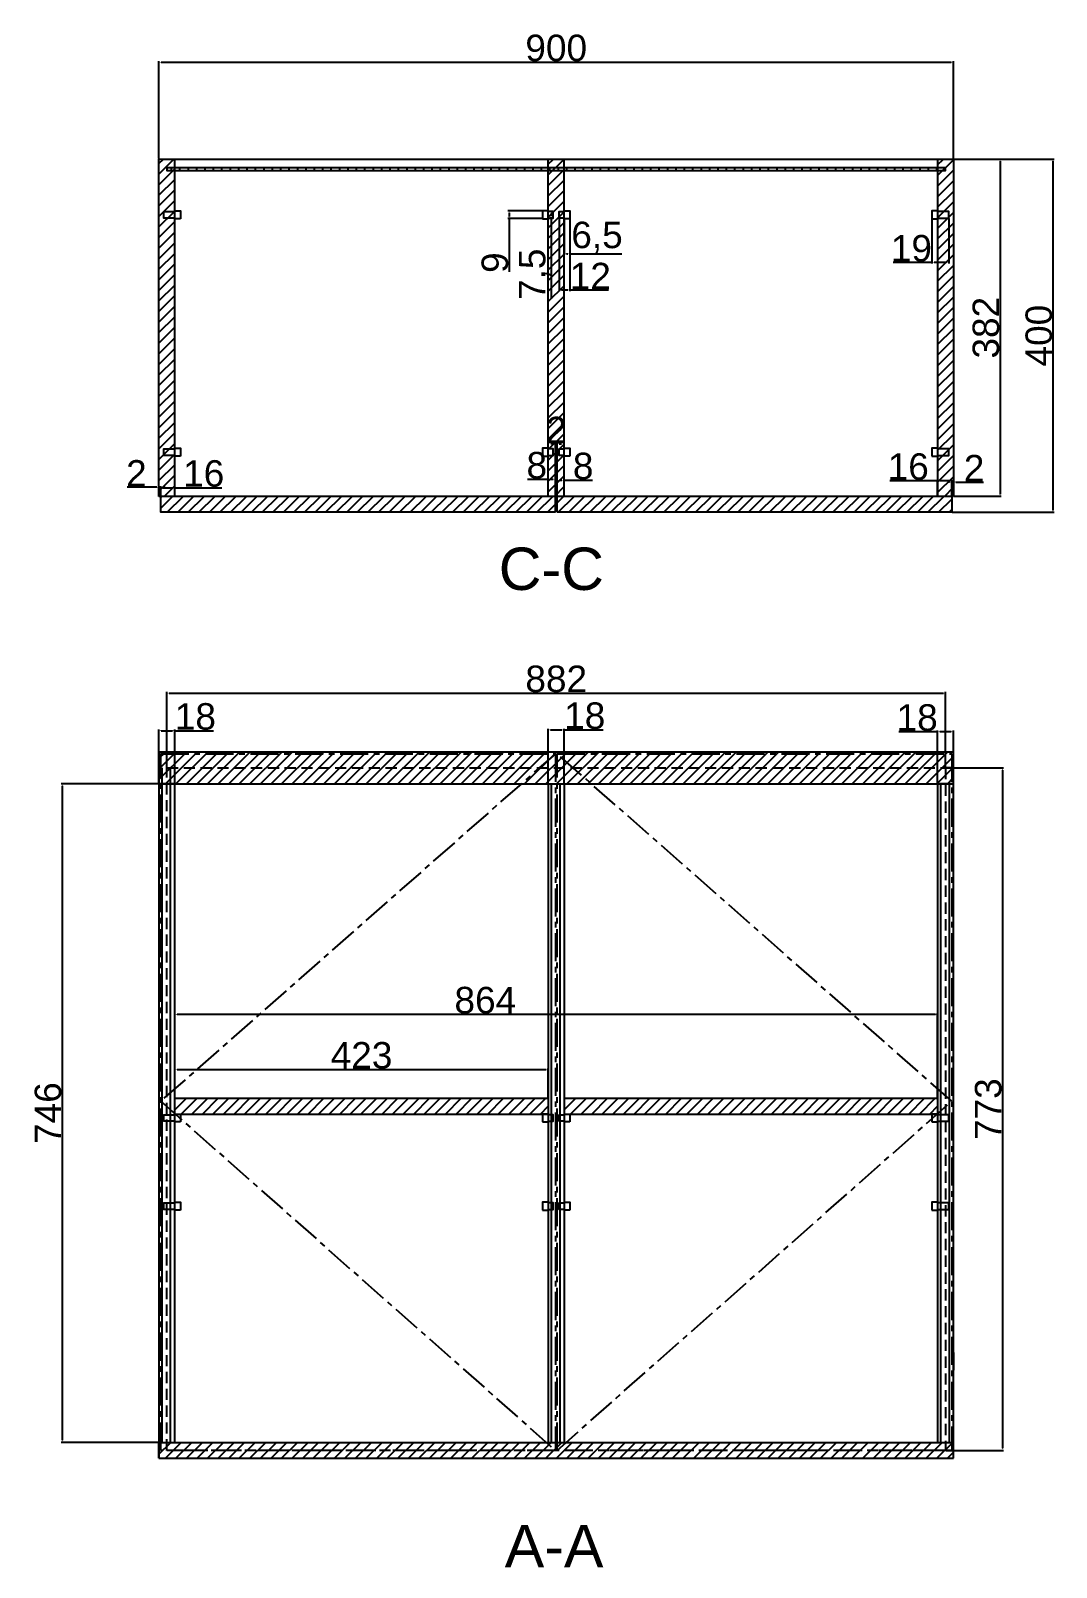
# Model space of a CAD drawing. Header units: millimetres. Extents: x -8279 to 76201, y -81 to 21625.
# Drawn here: x 6174 to 7335, y 19884 to 21625 of the extents above; entities that cross this region are included whole.
import ezdxf

# ---------------------------------------------------------------- set-up
doc = ezdxf.new("R2010")
doc.units = ezdxf.units.MM
doc.linetypes.add('CENTER', pattern=[50.8, 31.75, -6.35, 6.35, -6.35])
doc.linetypes.add('DASHED', pattern=[19.05, 12.7, -6.35])
doc.layers.add('剖面線', color=4, linetype='Continuous')
doc.layers.add('尺寸線', color=3, linetype='Continuous', lineweight=25)
doc.styles.get("Standard").update_dxf_attribs({"font": 'Arial.ttf'})
doc.dimstyles.new('ISO-25', dxfattribs={"dimtxt": 30, "dimasz": 2.5, "dimexe": 1.25, "dimexo": 0.625, "dimtad": 1, "dimtxsty": 'Standard', "dimcen": 2.5, "dimadec": 0, "dimazin": 0, "dimtfac": 1, "dimtmove": 0, "dimatfit": 3, "dimfxl": 1, "dimarcsym": 0})

# ---------------------------------------------------------------- blocks, each defined once
blk = doc.blocks.new('*D260')
at = {"color": 0, "lineweight": -2, "transparency": 16777216}
for p, q in [((6336.7, 20416.3), (6336.7, 20449.3)), ((6339.2, 20448.1), (6757.2, 20448.1)), ((6759.7, 20416.3), (6759.7, 20449.3))]:
    blk.add_line(p, q, dxfattribs=at)
at = {"color": 0, "transparency": 16777216}
for points in [[(6339.2, 20448.5), (6339.2, 20447.7), (6336.7, 20448.1)], [(6757.2, 20448.5), (6757.2, 20447.7), (6759.7, 20448.1)]]:
    blk.add_solid(points, dxfattribs=at)
at = {"layer": 'Defpoints', "color": 0, "transparency": 16777216}
for p in [(6759.7, 20448.1), (6336.7, 20415.7), (6759.7, 20415.7)]:
    blk.add_point(p, dxfattribs=at)
at = {"color": 0, "transparency": 16777216, "insert": (6548.2, 20464), "char_height": 30, "attachment_point": 5}
blk.add_mtext('423', dxfattribs=at)
blk = doc.blocks.new('*D193')
at = {"color": 0, "lineweight": -2, "transparency": 16777216}
for p, q in [((6327.7, 20790.3), (6327.7, 20875.7)), ((6330.2, 20874.4), (7207.2, 20874.4)), ((7209.7, 20790.3), (7209.7, 20875.7))]:
    blk.add_line(p, q, dxfattribs=at)
at = {"color": 0, "transparency": 16777216}
for points in [[(6330.2, 20874.8), (6330.2, 20874), (6327.7, 20874.4)], [(7207.2, 20874.8), (7207.2, 20874), (7209.7, 20874.4)]]:
    blk.add_solid(points, dxfattribs=at)
at = {"layer": 'Defpoints', "color": 0, "transparency": 16777216}
for p in [(7209.7, 20874.4), (6327.7, 20789.7), (7209.7, 20789.7)]:
    blk.add_point(p, dxfattribs=at)
at = {"color": 0, "transparency": 16777216, "insert": (6768.7, 20890.4), "char_height": 30, "attachment_point": 5}
blk.add_mtext('882', dxfattribs=at)
blk = doc.blocks.new('*D249')
at = {"color": 0, "lineweight": -2, "transparency": 16777216}
for p, q in [((7210.3, 20789.7), (7275.3, 20789.7)), ((7274, 20787.2), (7274, 20019.2)), ((7210.3, 20016.7), (7275.3, 20016.7))]:
    blk.add_line(p, q, dxfattribs=at)
at = {"color": 0, "transparency": 16777216}
for points in [[(7273.6, 20787.2), (7274.4, 20787.2), (7274, 20789.7)], [(7273.6, 20019.2), (7274.4, 20019.2), (7274, 20016.7)]]:
    blk.add_solid(points, dxfattribs=at)
at = {"layer": 'Defpoints', "color": 0, "transparency": 16777216}
for p in [(7209.7, 20789.7), (7209.7, 20016.7), (7274, 20016.7)]:
    blk.add_point(p, dxfattribs=at)
at = {"color": 0, "transparency": 16777216, "insert": (7258.1, 20403.2), "char_height": 30, "attachment_point": 5, "rotation": 90}
blk.add_mtext('773', dxfattribs=at)
blk = doc.blocks.new('*D236')
at = {"color": 0, "lineweight": -2, "transparency": 16777216}
for p, q in [((6336.7, 20416.3), (6336.7, 20511.8)), ((6339.2, 20510.6), (7198.2, 20510.6)), ((7200.7, 20416.3), (7200.7, 20511.8))]:
    blk.add_line(p, q, dxfattribs=at)
at = {"color": 0, "transparency": 16777216}
for points in [[(6339.2, 20511), (6339.2, 20510.2), (6336.7, 20510.6)], [(7198.2, 20511), (7198.2, 20510.2), (7200.7, 20510.6)]]:
    blk.add_solid(points, dxfattribs=at)
at = {"layer": 'Defpoints', "color": 0, "transparency": 16777216}
for p in [(7200.7, 20510.6), (6336.7, 20415.7), (7200.7, 20415.7)]:
    blk.add_point(p, dxfattribs=at)
at = {"color": 0, "transparency": 16777216, "insert": (6688.4, 20526.5), "char_height": 30, "attachment_point": 5}
blk.add_mtext('864', dxfattribs=at)
blk = doc.blocks.new('*D214')
at = {"color": 0, "lineweight": -2, "transparency": 16777216}
for p, q in [((6318.1, 20771.7), (6207.9, 20771.7)), ((6209.2, 20769.2), (6209.2, 20028.2)), ((6318.1, 20025.7), (6207.9, 20025.7))]:
    blk.add_line(p, q, dxfattribs=at)
at = {"color": 0, "transparency": 16777216}
for points in [[(6208.7, 20769.2), (6209.6, 20769.2), (6209.2, 20771.7)], [(6208.7, 20028.2), (6209.6, 20028.2), (6209.2, 20025.7)]]:
    blk.add_solid(points, dxfattribs=at)
at = {"layer": 'Defpoints', "color": 0, "transparency": 16777216}
for p in [(6318.7, 20771.7), (6209.2, 20025.7), (6318.7, 20025.7)]:
    blk.add_point(p, dxfattribs=at)
at = {"color": 0, "transparency": 16777216, "insert": (6193.2, 20398.7), "char_height": 30, "attachment_point": 5, "rotation": 90}
blk.add_mtext('746', dxfattribs=at)
blk = doc.blocks.new('*D215')
at = {"color": 0, "lineweight": -2, "transparency": 16777216}
for p, q in [((6318.7, 20772.3), (6318.7, 20833.1)), ((6336.7, 20772.3), (6336.7, 20833.1)), ((6321.2, 20831.8), (6334.2, 20831.8)), ((6336.7, 20831.8), (6380.7, 20831.8))]:
    blk.add_line(p, q, dxfattribs=at)
at = {"color": 0, "transparency": 16777216}
for points in [[(6321.2, 20832.3), (6321.2, 20831.4), (6318.7, 20831.8)], [(6334.2, 20832.3), (6334.2, 20831.4), (6336.7, 20831.8)]]:
    blk.add_solid(points, dxfattribs=at)
at = {"layer": 'Defpoints', "color": 0, "transparency": 16777216}
for p in [(6336.7, 20831.8), (6318.7, 20771.7), (6336.7, 20771.7)]:
    blk.add_point(p, dxfattribs=at)
at = {"color": 0, "transparency": 16777216, "insert": (6360, 20847.8), "char_height": 30, "attachment_point": 5}
blk.add_mtext('18', dxfattribs=at)
blk = doc.blocks.new('*D216')
at = {"color": 0, "lineweight": -2, "transparency": 16777216}
for p, q in [((6759.7, 20772.3), (6759.7, 20834)), ((6762.2, 20832.7), (6775.2, 20832.7)), ((6777.7, 20772.3), (6777.7, 20834)), ((6777.7, 20832.7), (6821.7, 20832.7))]:
    blk.add_line(p, q, dxfattribs=at)
at = {"color": 0, "transparency": 16777216}
for points in [[(6762.2, 20833.1), (6762.2, 20832.3), (6759.7, 20832.7)], [(6775.2, 20833.1), (6775.2, 20832.3), (6777.7, 20832.7)]]:
    blk.add_solid(points, dxfattribs=at)
at = {"layer": 'Defpoints', "color": 0, "transparency": 16777216}
for p in [(6777.7, 20832.7), (6759.7, 20771.7), (6777.7, 20771.7)]:
    blk.add_point(p, dxfattribs=at)
at = {"color": 0, "transparency": 16777216, "insert": (6801, 20848.7), "char_height": 30, "attachment_point": 5}
blk.add_mtext('18', dxfattribs=at)
blk = doc.blocks.new('*D217')
at = {"color": 0, "lineweight": -2, "transparency": 16777216}
for p, q in [((7200.7, 20830.6), (7156.8, 20830.6)), ((7200.7, 20772.3), (7200.7, 20831.9)), ((7216.2, 20830.6), (7203.2, 20830.6)), ((7218.7, 20772.3), (7218.7, 20831.9))]:
    blk.add_line(p, q, dxfattribs=at)
at = {"color": 0, "transparency": 16777216}
for points in [[(7203.2, 20831), (7203.2, 20830.2), (7200.7, 20830.6)], [(7216.2, 20831), (7216.2, 20830.2), (7218.7, 20830.6)]]:
    blk.add_solid(points, dxfattribs=at)
at = {"layer": 'Defpoints', "color": 0, "transparency": 16777216}
for p in [(7200.7, 20830.6), (7200.7, 20771.7), (7218.7, 20771.7)]:
    blk.add_point(p, dxfattribs=at)
at = {"color": 0, "transparency": 16777216, "insert": (7177.5, 20846.6), "char_height": 30, "attachment_point": 5}
blk.add_mtext('18', dxfattribs=at)
blk = doc.blocks.new('*D220')
at = {"color": 0, "lineweight": -2, "transparency": 16777216}
for p, q in [((7219.3, 21479.3), (7332.6, 21479.3)), ((7331.3, 21476.8), (7331.3, 21081.8)), ((7217.3, 21079.3), (7332.6, 21079.3))]:
    blk.add_line(p, q, dxfattribs=at)
at = {"color": 0, "transparency": 16777216}
for points in [[(7330.9, 21476.8), (7331.7, 21476.8), (7331.3, 21479.3)], [(7330.9, 21081.8), (7331.7, 21081.8), (7331.3, 21079.3)]]:
    blk.add_solid(points, dxfattribs=at)
at = {"layer": 'Defpoints', "color": 0, "transparency": 16777216}
for p in [(7218.7, 21479.3), (7216.7, 21079.3), (7331.3, 21079.3)]:
    blk.add_point(p, dxfattribs=at)
at = {"color": 0, "transparency": 16777216, "insert": (7315.4, 21279.3), "char_height": 30, "attachment_point": 5, "rotation": 90}
blk.add_mtext('400', dxfattribs=at)
blk = doc.blocks.new('*D221')
at = {"color": 0, "lineweight": -2, "transparency": 16777216}
for p, q in [((7219.3, 21479.3), (7272.7, 21479.3)), ((7271.4, 21476.8), (7271.4, 21099.8)), ((7219.3, 21097.3), (7272.7, 21097.3))]:
    blk.add_line(p, q, dxfattribs=at)
at = {"color": 0, "transparency": 16777216}
for points in [[(7271, 21476.8), (7271.9, 21476.8), (7271.4, 21479.3)], [(7271, 21099.8), (7271.9, 21099.8), (7271.4, 21097.3)]]:
    blk.add_solid(points, dxfattribs=at)
at = {"layer": 'Defpoints', "color": 0, "transparency": 16777216}
for p in [(7218.7, 21479.3), (7218.7, 21097.3), (7271.4, 21097.3)]:
    blk.add_point(p, dxfattribs=at)
at = {"color": 0, "transparency": 16777216, "insert": (7255.5, 21288.3), "char_height": 30, "attachment_point": 5, "rotation": 90}
blk.add_mtext('382', dxfattribs=at)
blk = doc.blocks.new('*D222')
at = {"color": 0, "lineweight": -2, "transparency": 16777216}
for p, q in [((6318.7, 21479.9), (6318.7, 21590.3)), ((6321.2, 21589), (7216.2, 21589)), ((7218.7, 21479.9), (7218.7, 21590.3))]:
    blk.add_line(p, q, dxfattribs=at)
at = {"color": 0, "transparency": 16777216}
for points in [[(6321.2, 21589.5), (6321.2, 21588.6), (6318.7, 21589)], [(7216.2, 21589.5), (7216.2, 21588.6), (7218.7, 21589)]]:
    blk.add_solid(points, dxfattribs=at)
at = {"layer": 'Defpoints', "color": 0, "transparency": 16777216}
for p in [(7218.7, 21589), (6318.7, 21479.3), (7218.7, 21479.3)]:
    blk.add_point(p, dxfattribs=at)
at = {"color": 0, "transparency": 16777216, "insert": (6768.7, 21605), "char_height": 30, "attachment_point": 5}
blk.add_mtext('900', dxfattribs=at)
blk = doc.blocks.new('*D223')
at = {"color": 0, "lineweight": -2, "transparency": 16777216}
for p, q in [((6316.2, 21107.6), (6282.7, 21107.6)), ((6318.7, 21097.9), (6318.7, 21108.8)), ((6320.7, 21107.6), (6318.7, 21107.6)), ((6320.7, 21097.9), (6320.7, 21108.8)), ((6323.2, 21107.6), (6325.7, 21107.6))]:
    blk.add_line(p, q, dxfattribs=at)
at = {"color": 0, "transparency": 16777216}
for points in [[(6316.2, 21108), (6316.2, 21107.2), (6318.7, 21107.6)], [(6323.2, 21108), (6323.2, 21107.2), (6320.7, 21107.6)]]:
    blk.add_solid(points, dxfattribs=at)
at = {"layer": 'Defpoints', "color": 0, "transparency": 16777216}
for p in [(6318.7, 21107.6), (6318.7, 21097.3), (6320.7, 21097.3)]:
    blk.add_point(p, dxfattribs=at)
at = {"color": 0, "transparency": 16777216, "insert": (6293.2, 21123.3), "char_height": 30, "attachment_point": 5}
blk.add_mtext('2', dxfattribs=at)
blk = doc.blocks.new('*D192')
at = {"color": 0, "lineweight": -2, "transparency": 16777216}
for p, q in [((6765.2, 21156.7), (6762.7, 21156.7)), ((6767.7, 21097.9), (6767.7, 21157.9)), ((6769.7, 21156.7), (6767.7, 21156.7)), ((6769.7, 21097.9), (6769.7, 21157.9)), ((6772.2, 21156.7), (6774.7, 21156.7))]:
    blk.add_line(p, q, dxfattribs=at)
at = {"color": 0, "transparency": 16777216}
for points in [[(6765.2, 21157.1), (6765.2, 21156.3), (6767.7, 21156.7)], [(6772.2, 21157.1), (6772.2, 21156.3), (6769.7, 21156.7)]]:
    blk.add_solid(points, dxfattribs=at)
at = {"layer": 'Defpoints', "color": 0, "transparency": 16777216}
for p in [(6767.7, 21156.7), (6767.7, 21097.3), (6769.7, 21097.3)]:
    blk.add_point(p, dxfattribs=at)
at = {"color": 0, "transparency": 16777216, "insert": (6768.7, 21172.4), "char_height": 30, "attachment_point": 5}
blk.add_mtext('2', dxfattribs=at)
blk = doc.blocks.new('*D224')
at = {"color": 0, "lineweight": -2, "transparency": 16777216}
for p, q in [((7214.2, 21113.5), (7211.7, 21113.5)), ((7216.7, 21097.9), (7216.7, 21114.8)), ((7216.7, 21113.5), (7218.7, 21113.5)), ((7218.7, 21097.9), (7218.7, 21114.8)), ((7221.2, 21113.5), (7252.5, 21113.5))]:
    blk.add_line(p, q, dxfattribs=at)
at = {"color": 0, "transparency": 16777216}
for points in [[(7214.2, 21114), (7214.2, 21113.1), (7216.7, 21113.5)], [(7221.2, 21114), (7221.2, 21113.1), (7218.7, 21113.5)]]:
    blk.add_solid(points, dxfattribs=at)
at = {"layer": 'Defpoints', "color": 0, "transparency": 16777216}
for p in [(7216.7, 21113.5), (7216.7, 21097.3), (7218.7, 21097.3)]:
    blk.add_point(p, dxfattribs=at)
at = {"color": 0, "transparency": 16777216, "insert": (7242, 21129.2), "char_height": 30, "attachment_point": 5}
blk.add_mtext('2', dxfattribs=at)
blk = doc.blocks.new('*D225')
at = {"color": 0, "lineweight": -2, "transparency": 16777216}
for p, q in [((7200.7, 21114.9), (7146.7, 21114.9)), ((7200.7, 21097.9), (7200.7, 21116.1)), ((7214.2, 21114.9), (7203.2, 21114.9)), ((7216.7, 21097.9), (7216.7, 21116.1))]:
    blk.add_line(p, q, dxfattribs=at)
at = {"color": 0, "transparency": 16777216}
for points in [[(7203.2, 21115.3), (7203.2, 21114.4), (7200.7, 21114.9)], [(7214.2, 21115.3), (7214.2, 21114.4), (7216.7, 21114.9)]]:
    blk.add_solid(points, dxfattribs=at)
at = {"layer": 'Defpoints', "color": 0, "transparency": 16777216}
for p in [(7216.7, 21114.9), (7200.7, 21097.3), (7216.7, 21097.3)]:
    blk.add_point(p, dxfattribs=at)
at = {"color": 0, "transparency": 16777216, "insert": (7167.4, 21130.8), "char_height": 30, "attachment_point": 5}
blk.add_mtext('16', dxfattribs=at)
blk = doc.blocks.new('*D226')
at = {"color": 0, "lineweight": -2, "transparency": 16777216}
for p, q in [((6320.7, 21097.9), (6320.7, 21108.3)), ((6323.2, 21107.1), (6334.2, 21107.1)), ((6336.7, 21097.9), (6336.7, 21108.3)), ((6336.7, 21107.1), (6390.1, 21107.1))]:
    blk.add_line(p, q, dxfattribs=at)
at = {"color": 0, "transparency": 16777216}
for points in [[(6323.2, 21107.5), (6323.2, 21106.6), (6320.7, 21107.1)], [(6334.2, 21107.5), (6334.2, 21106.6), (6336.7, 21107.1)]]:
    blk.add_solid(points, dxfattribs=at)
at = {"layer": 'Defpoints', "color": 0, "transparency": 16777216}
for p in [(6320.7, 21107.1), (6320.7, 21097.3), (6336.7, 21097.3)]:
    blk.add_point(p, dxfattribs=at)
at = {"color": 0, "transparency": 16777216, "insert": (6369.4, 21123), "char_height": 30, "attachment_point": 5}
blk.add_mtext('16', dxfattribs=at)
blk = doc.blocks.new('*D227')
at = {"color": 0, "lineweight": -2, "transparency": 16777216}
for p, q in [((6759.7, 21116.4), (6736.2, 21116.4)), ((6759.7, 21097.9), (6759.7, 21117.7)), ((6765.2, 21116.4), (6762.2, 21116.4)), ((6767.7, 21097.9), (6767.7, 21117.7))]:
    blk.add_line(p, q, dxfattribs=at)
at = {"color": 0, "transparency": 16777216}
for points in [[(6762.2, 21116.8), (6762.2, 21116), (6759.7, 21116.4)], [(6765.2, 21116.8), (6765.2, 21116), (6767.7, 21116.4)]]:
    blk.add_solid(points, dxfattribs=at)
at = {"layer": 'Defpoints', "color": 0, "transparency": 16777216}
for p in [(6759.7, 21116.4), (6759.7, 21097.3), (6767.7, 21097.3)]:
    blk.add_point(p, dxfattribs=at)
at = {"color": 0, "transparency": 16777216, "insert": (6746.7, 21132.4), "char_height": 30, "attachment_point": 5}
blk.add_mtext('8', dxfattribs=at)
blk = doc.blocks.new('*D228')
at = {"color": 0, "lineweight": -2, "transparency": 16777216}
for p, q in [((6769.7, 21097.9), (6769.7, 21116.8)), ((6772.2, 21115.6), (6775.2, 21115.6)), ((6777.7, 21097.9), (6777.7, 21116.8)), ((6777.7, 21115.6), (6809.7, 21115.6))]:
    blk.add_line(p, q, dxfattribs=at)
at = {"color": 0, "transparency": 16777216}
for points in [[(6772.2, 21116), (6772.2, 21115.2), (6769.7, 21115.6)], [(6775.2, 21116), (6775.2, 21115.2), (6777.7, 21115.6)]]:
    blk.add_solid(points, dxfattribs=at)
at = {"layer": 'Defpoints', "color": 0, "transparency": 16777216}
for p in [(6769.7, 21115.6), (6769.7, 21097.3), (6777.7, 21097.3)]:
    blk.add_point(p, dxfattribs=at)
at = {"color": 0, "transparency": 16777216, "insert": (6799.2, 21131.5), "char_height": 30, "attachment_point": 5}
blk.add_mtext('8', dxfattribs=at)
blk = doc.blocks.new('*D229')
at = {"color": 0, "lineweight": -2, "transparency": 16777216}
for p, q in [((6772.2, 21411.9), (6772.2, 21329.8)), ((6784.2, 21411.2), (6784.2, 21329.8)), ((6774.7, 21331.1), (6781.7, 21331.1)), ((6784.2, 21331.1), (6827.8, 21331.1))]:
    blk.add_line(p, q, dxfattribs=at)
at = {"color": 0, "transparency": 16777216}
for points in [[(6774.7, 21331.5), (6774.7, 21330.6), (6772.2, 21331.1)], [(6781.7, 21331.5), (6781.7, 21330.6), (6784.2, 21331.1)]]:
    blk.add_solid(points, dxfattribs=at)
at = {"layer": 'Defpoints', "color": 0, "transparency": 16777216}
for p in [(6772.2, 21412.5), (6784.2, 21411.8), (6784.2, 21331.1)]:
    blk.add_point(p, dxfattribs=at)
at = {"color": 0, "transparency": 16777216, "insert": (6807.3, 21346.8), "char_height": 30, "attachment_point": 5}
blk.add_mtext('12', dxfattribs=at)
blk = doc.blocks.new('*D230')
at = {"color": 0, "lineweight": -2, "transparency": 16777216}
for p, q in [((7194.2, 21411.9), (7194.2, 21360.9)), ((7213.2, 21411.9), (7213.2, 21360.9)), ((7194.2, 21362.1), (7150.3, 21362.1)), ((7210.7, 21362.1), (7196.7, 21362.1))]:
    blk.add_line(p, q, dxfattribs=at)
at = {"color": 0, "transparency": 16777216}
for points in [[(7196.7, 21362.5), (7196.7, 21361.7), (7194.2, 21362.1)], [(7210.7, 21362.5), (7210.7, 21361.7), (7213.2, 21362.1)]]:
    blk.add_solid(points, dxfattribs=at)
at = {"layer": 'Defpoints', "color": 0, "transparency": 16777216}
for p in [(7194.2, 21412.5), (7213.2, 21412.5), (7194.2, 21362.1)]:
    blk.add_point(p, dxfattribs=at)
at = {"color": 0, "transparency": 16777216, "insert": (7171, 21378.1), "char_height": 30, "attachment_point": 5}
blk.add_mtext('19', dxfattribs=at)
blk = doc.blocks.new('*D231')
at = {"color": 0, "lineweight": -2, "transparency": 16777216}
for p, q in [((6777.7, 21411.2), (6777.7, 21370.7)), ((6784.2, 21411.2), (6784.2, 21370.7)), ((6780.2, 21372), (6781.7, 21372)), ((6784.2, 21372), (6843, 21372))]:
    blk.add_line(p, q, dxfattribs=at)
at = {"color": 0, "transparency": 16777216}
for points in [[(6780.2, 21372.4), (6780.2, 21371.6), (6777.7, 21372)], [(6781.7, 21372.4), (6781.7, 21371.6), (6784.2, 21372)]]:
    blk.add_solid(points, dxfattribs=at)
at = {"layer": 'Defpoints', "color": 0, "transparency": 16777216}
for p in [(6777.7, 21411.8), (6784.2, 21411.8), (6784.2, 21372)]:
    blk.add_point(p, dxfattribs=at)
at = {"color": 0, "transparency": 16777216, "insert": (6814.9, 21390.6), "char_height": 30, "attachment_point": 5}
blk.add_mtext('6,5', dxfattribs=at)
blk = doc.blocks.new('*D232')
at = {"color": 0, "lineweight": -2, "transparency": 16777216}
for p, q in [((6752.6, 21420.8), (6714, 21420.8)), ((6752.6, 21411.8), (6714, 21411.8)), ((6715.3, 21418.3), (6715.3, 21414.3)), ((6715.3, 21411.8), (6715.3, 21351.5))]:
    blk.add_line(p, q, dxfattribs=at)
at = {"color": 0, "transparency": 16777216}
for points in [[(6714.9, 21418.3), (6715.7, 21418.3), (6715.3, 21420.8)], [(6714.9, 21414.3), (6715.7, 21414.3), (6715.3, 21411.8)]]:
    blk.add_solid(points, dxfattribs=at)
at = {"layer": 'Defpoints', "color": 0, "transparency": 16777216}
for p in [(6715.3, 21411.8), (6753.2, 21420.8), (6753.2, 21411.8)]:
    blk.add_point(p, dxfattribs=at)
at = {"color": 0, "transparency": 16777216, "insert": (6699.3, 21362), "char_height": 30, "attachment_point": 5, "rotation": 90}
blk.add_mtext('9', dxfattribs=at)
blk = doc.blocks.new('*D198')
at = {"color": 0, "lineweight": -2, "transparency": 16777216}
for p, q in [((6764.6, 21420), (6761.6, 21420)), ((6764.6, 21412.5), (6761.6, 21412.5)), ((6762.8, 21417.5), (6762.8, 21415)), ((6762.8, 21412.5), (6762.8, 21320.9))]:
    blk.add_line(p, q, dxfattribs=at)
at = {"color": 0, "transparency": 16777216}
for points in [[(6762.4, 21417.5), (6763.2, 21417.5), (6762.8, 21420)], [(6762.4, 21415), (6763.2, 21415), (6762.8, 21412.5)]]:
    blk.add_solid(points, dxfattribs=at)
at = {"layer": 'Defpoints', "color": 0, "transparency": 16777216}
for p in [(6762.8, 21412.5), (6765.2, 21420), (6765.2, 21412.5)]:
    blk.add_point(p, dxfattribs=at)
at = {"color": 0, "transparency": 16777216, "insert": (6744.2, 21348.8), "char_height": 30, "attachment_point": 5, "rotation": 90}
blk.add_mtext('7,5', dxfattribs=at)

msp = doc.modelspace()

# ---------------------------------------------------------------- hatches: boundary and pattern name
at = {"layer": '剖面線'}
h = msp.add_hatch(dxfattribs=at)
h.set_pattern_fill('ANSI31', color=256, scale=67.708169)
h.set_pattern_definition([(45, (4291.365, 16825.592), (-5.984613, 5.984613), [])])
h.paths.add_polyline_path([(6336.722, 21479.285), (6318.722, 21479.285), (6318.722, 21097.285), (6336.722, 21097.285)])
h = msp.add_hatch(dxfattribs=at)
h.set_pattern_fill('ANSI31', color=256, scale=67.708169)
h.set_pattern_definition([(45, (4735.846, 16828.262), (-5.984613, 5.984613), [])])
h.paths.add_polyline_path([(6777.722, 21479.285), (6759.722, 21479.285), (6759.722, 21097.285), (6777.722, 21097.285)])
h = msp.add_hatch(dxfattribs=at)
h.set_pattern_fill('ANSI31', color=256, scale=67.708169)
h.set_pattern_definition([(45, (5177.806, 16828.4146), (-5.984613, 5.984613), [])])
h.paths.add_polyline_path([(7218.722, 21479.285), (7200.722, 21479.285), (7200.722, 21097.285), (7218.722, 21097.285)])
h = msp.add_hatch(dxfattribs=at)
h.set_pattern_fill('ANSI31', color=256, scale=3, angle=45)
h.set_pattern_definition([(90, (-3325.357, 22638.179), (-9.525, 4e-15), [])])
h.paths.add_polyline_path([(7209.722, 21466.285), (7209.722, 21469.285), (6327.724, 21469.285), (6327.724, 21466.285)])
h = msp.add_hatch(dxfattribs=at)
h.set_pattern_fill('ANSI31', color=256, scale=67.708169)
h.set_pattern_definition([(45, (4297.806, 16810.857), (-5.984613, 5.984613), [])])
h.paths.add_polyline_path([(7216.722, 21097.285), (6320.722, 21097.285), (6320.722, 21079.285), (7216.722, 21079.285)])
h = msp.add_hatch(dxfattribs=at)
h.set_pattern_fill('ANSI31', color=256, scale=67.708169)
h.set_pattern_definition([(45, (4295.806, 16503.246), (-5.984613, 5.984613), [])])
h.paths.add_polyline_path([(7218.722, 20807.674), (6318.722, 20807.674), (6318.722, 20771.674), (7218.722, 20771.674)])
h = msp.add_hatch(dxfattribs=at)
h.set_pattern_fill('ANSI31', color=256, scale=3, angle=45)
h.set_pattern_definition([(90, (5122.329, 10584.472), (-9.525, 2e-15), [])])
h.paths.add_polyline_path([(6336.722, 20789.674), (6318.722, 20789.674), (6318.722, 20025.683), (6336.722, 20025.674)])
h = msp.add_hatch(dxfattribs=at)
h.set_pattern_fill('ANSI31', color=256, scale=3, angle=45)
h.set_pattern_definition([(90, (5563.329, 10584.472), (-9.525, 2e-15), [])])
h.paths.add_polyline_path([(6777.722, 20771.674), (6759.722, 20771.674), (6759.722, 20025.683), (6777.722, 20025.674)])
h = msp.add_hatch(dxfattribs=at)
h.set_pattern_fill('ANSI31', color=256, scale=3, angle=45)
h.set_pattern_definition([(90, (6004.329, 10584.472), (-9.525, 2e-15), [])])
h.paths.add_polyline_path([(7218.722, 20771.674), (7200.722, 20771.674), (7200.722, 20025.683), (7218.722, 20025.674)])
h = msp.add_hatch(dxfattribs=at)
h.set_pattern_fill('ANSI31', color=256, scale=67.708169)
h.set_pattern_definition([(45, (4313.806, 16129.246), (-5.984613, 5.984613), [])])
h.paths.add_polyline_path([(6759.722, 20415.674), (6336.722, 20415.674), (6336.722, 20397.674), (6759.722, 20397.674)])
h = msp.add_hatch(dxfattribs=at)
h.set_pattern_fill('ANSI31', color=256, scale=67.708169)
h.set_pattern_definition([(45, (4754.806, 16129.246), (-5.984613, 5.984613), [])])
h.paths.add_polyline_path([(7200.722, 20415.674), (6777.722, 20415.674), (6777.722, 20397.674), (7200.722, 20397.674)])
h = msp.add_hatch(dxfattribs=at)
h.set_pattern_fill('ANSI31', color=256, scale=67.708169)
h.set_pattern_definition([(45, (4295.806, 15739.246), (-5.984613, 5.984613), [])])
h.paths.add_polyline_path([(7218.722, 20025.674), (6318.722, 20025.674), (6318.722, 20007.674), (7218.722, 20007.674)])

# ---------------------------------------------------------------- linework, layer by layer
for p, q in [((6759.722, 21097.285), (6759.722, 21479.285)), ((6777.722, 21097.285), (6777.722, 21479.285)), ((7218.722, 21097.285), (6318.722, 21097.285)), ((6767.722, 21079.285), (6767.722, 21097.285)), ((6769.722, 21079.285), (6769.722, 21097.285)), ((6759.722, 20771.674), (6759.722, 20025.674)), ((6777.722, 20771.674), (6777.722, 20025.674)), ((7218.722, 20771.674), (7200.722, 20771.674)), ((7200.722, 20771.674), (7200.722, 20025.674)), ((7218.722, 20007.674), (7218.722, 20771.674)), ((6336.722, 20415.674), (6759.722, 20415.674)), ((6777.722, 20415.674), (7200.722, 20415.674)), ((6336.722, 20397.674), (6759.722, 20397.674)), ((6777.722, 20397.674), (7200.722, 20397.674)), ((6318.722, 20007.674), (6318.722, 20026.746)), ((6318.722, 20025.674), (6318.722, 20007.674)), ((6318.722, 20025.674), (7218.722, 20025.674)), ((6318.722, 20007.674), (7218.722, 20007.674)), ((6778.722, 20007.674), (7198.722, 20007.674))]:
    msp.add_line(p, q)
at = {"linetype": 'DASHED'}
for p, q in [((6318.722, 20807.674), (6328.722, 20807.674)), ((6318.722, 20807.674), (6318.722, 20797.674)), ((7218.722, 20807.674), (7208.722, 20807.674))]:
    msp.add_line(p, q, dxfattribs=at)
at = {"color": 40, "linetype": 'CENTER', "true_color": 0xf8d731}
for p, q in [((6767.722, 20805.674), (6320.722, 20412.174)), ((7216.722, 20412.174), (6769.722, 20805.674)), ((6320.722, 20412.174), (6767.722, 20016.674)), ((6769.722, 20016.674), (7216.722, 20412.174))]:
    msp.add_line(p, q, dxfattribs=at)
at = {"color": 3}
msp.add_line((7218.722, 20789.674), (7209.722, 20789.674), dxfattribs=at)
at = {"color": 5, "linetype": 'DASHED'}
msp.add_line((7209.722, 20016.674), (6327.722, 20016.674), dxfattribs=at)
for points in [[(6318.722, 21097.285), (6318.722, 21479.285), (7218.722, 21479.285), (7218.722, 21097.285)], [(6336.722, 21097.285), (6336.722, 21479.285)], [(7200.722, 21479.285), (7200.722, 21097.285)], [(6767.722, 21079.285), (6320.722, 21079.285), (6320.722, 21097.285)], [(7216.722, 21097.285), (7216.722, 21079.285), (6769.722, 21079.285)], [(6336.722, 20025.694), (6336.722, 20771.674), (6318.722, 20771.674), (6318.722, 20026.746)], [(7218.722, 20127.674), (7218.722, 20107.674)]]:
    msp.add_lwpolyline(points)
at = {"color": 5}
msp.add_lwpolyline([(7209.722, 21469.285), (6327.722, 21469.285), (6327.722, 21466.285), (7209.722, 21466.285)], close=True, dxfattribs=at)
at = {"color": 1}
for points in [[(6343.222, 21411.785), (6336.722, 21411.785), (6336.722, 21412.535), (6324.222, 21412.535), (6324.222, 21420.035), (6336.722, 21420.035), (6336.722, 21420.785), (6343.222, 21420.785)], [(6753.222, 21411.785), (6759.722, 21411.785), (6759.722, 21412.535), (6765.222, 21412.535), (6765.222, 21420.035), (6759.722, 21420.035), (6759.722, 21420.785), (6753.222, 21420.785)], [(6784.222, 21411.785), (6777.722, 21411.785), (6777.722, 21412.535), (6772.222, 21412.535), (6772.222, 21420.035), (6777.722, 21420.035), (6777.722, 21420.785), (6784.222, 21420.785)], [(7194.222, 21411.785), (7200.722, 21411.785), (7200.722, 21412.535), (7213.222, 21412.535), (7213.222, 21420.035), (7200.722, 21420.035), (7200.722, 21420.785), (7194.222, 21420.785)], [(6343.222, 21142.784), (6336.722, 21142.784), (6336.722, 21143.534), (6324.222, 21143.534), (6324.222, 21151.034), (6336.722, 21151.034), (6336.722, 21151.784), (6343.222, 21151.784)], [(6753.222, 21142.784), (6759.722, 21142.784), (6759.722, 21143.534), (6765.222, 21143.534), (6765.222, 21151.034), (6759.722, 21151.034), (6759.722, 21151.784), (6753.222, 21151.784)], [(6784.222, 21142.784), (6777.722, 21142.784), (6777.722, 21143.534), (6772.222, 21143.534), (6772.222, 21151.034), (6777.722, 21151.034), (6777.722, 21151.784), (6784.222, 21151.784)], [(7194.222, 21142.784), (7200.722, 21142.784), (7200.722, 21143.534), (7213.222, 21143.534), (7213.222, 21151.034), (7200.722, 21151.034), (7200.722, 21151.784), (7194.222, 21151.784)], [(6343.222, 20388.674), (6336.722, 20388.674), (6336.722, 20389.424), (6324.222, 20389.424), (6324.222, 20396.924), (6336.722, 20396.924), (6336.722, 20397.674), (6343.222, 20397.674)], [(6753.222, 20388.674), (6759.722, 20388.674), (6759.722, 20389.424), (6765.222, 20389.424), (6765.222, 20396.924), (6759.722, 20396.924), (6759.722, 20397.674), (6753.222, 20397.674)], [(6784.222, 20388.674), (6777.722, 20388.674), (6777.722, 20389.424), (6772.222, 20389.424), (6772.222, 20396.924), (6777.722, 20396.924), (6777.722, 20397.674), (6784.222, 20397.674)], [(7194.222, 20388.674), (7200.722, 20388.674), (7200.722, 20389.424), (7213.222, 20389.424), (7213.222, 20396.924), (7200.722, 20396.924), (7200.722, 20397.674), (7194.222, 20397.674)], [(6343.222, 20288.674), (6336.722, 20288.674), (6336.722, 20289.424), (6324.222, 20289.424), (6324.222, 20296.924), (6336.722, 20296.924), (6336.722, 20297.674), (6343.222, 20297.674)], [(6753.222, 20288.674), (6759.722, 20288.674), (6759.722, 20289.424), (6765.222, 20289.424), (6765.222, 20296.924), (6759.722, 20296.924), (6759.722, 20297.674), (6753.222, 20297.674)], [(6784.222, 20288.674), (6777.722, 20288.674), (6777.722, 20289.424), (6772.222, 20289.424), (6772.222, 20296.924), (6777.722, 20296.924), (6777.722, 20297.674), (6784.222, 20297.674)], [(7194.222, 20288.674), (7200.722, 20288.674), (7200.722, 20289.424), (7213.222, 20289.424), (7213.222, 20296.924), (7200.722, 20296.924), (7200.722, 20297.674), (7194.222, 20297.674)]]:
    msp.add_lwpolyline(points, close=True, dxfattribs=at)
msp.add_lwpolyline([(7218.722, 20807.674), (6318.722, 20807.674), (6318.722, 20771.674), (7218.722, 20771.674)], close=True)
at = {"color": 40, "linetype": 'CENTER', "true_color": 0xf8d731}
for points in [[(6767.722, 20805.674), (6767.722, 20016.674), (6320.722, 20016.674), (6320.722, 20805.674), (6767.722, 20805.674)], [(7216.722, 20805.674), (7216.722, 20016.674), (6769.722, 20016.674), (6769.722, 20805.674), (7216.722, 20805.674)]]:
    msp.add_lwpolyline(points, dxfattribs=at)
at = {"color": 5, "linetype": 'DASHED'}
msp.add_lwpolyline([(6327.722, 20016.674), (6327.722, 20789.674), (7209.722, 20789.674), (7209.722, 20016.674)], dxfattribs=at)

# ---------------------------------------------------------------- texts
at = {"layer": '尺寸線', "char_height": 48, "attachment_point": 9}
for s, insert in [('C-C', (6822.74, 20990.569)), ('A-A', (6822.163, 19884.279))]:
    msp.add_mtext_dynamic_manual_height_columns(s, width=27.53223, gutter_width=3, heights=[0], dxfattribs=dict(at, insert=insert))

# ---------------------------------------------------------------- dimensions: what is measured, and where the dimension line sits
at = {"color": 3}
for base, p1, p2, picture, middle in [((7218.722, 21589.038), (6318.722, 21479.285), (7218.722, 21479.285), '*D222', (6768.722, 21604.981)), ((6336.722, 20831.849), (6318.722, 20771.674), (6336.722, 20771.674), '*D215', (6359.952, 20847.791)), ((6777.722, 20832.731), (6759.722, 20771.674), (6777.722, 20771.674), '*D216', (6800.952, 20848.673)), ((7200.722, 20830.632), (7218.722, 20771.674), (7200.722, 20771.674), '*D217', (7177.491, 20846.574)), ((6759.722, 20448.088), (6336.722, 20415.674), (6759.722, 20415.674), '*D260', (6548.222, 20464.041))]:
    dim = msp.add_linear_dim(base=base, p1=p1, p2=p2, dimstyle='ISO-25', dxfattribs=at)
    dim.commit()
    dim.dimension.update_dxf_attribs({"geometry": picture, "text_midpoint": middle})
for base, p1, p2, picture, middle in [((7331.315, 21079.285), (7218.722, 21479.285), (7216.722, 21079.285), '*D220', (7315.372, 21279.285)), ((7271.433, 21097.285), (7218.722, 21479.285), (7218.722, 21097.285), '*D221', (7255.481, 21288.285)), ((6209.15, 20025.674), (6318.722, 20771.674), (6318.722, 20025.674), '*D214', (6193.208, 20398.674))]:
    dim = msp.add_linear_dim(base=base, p1=p1, p2=p2, angle=90, dimstyle='ISO-25', dxfattribs=at)
    dim.commit()
    dim.dimension.update_dxf_attribs({"geometry": picture, "text_midpoint": middle})
at = {"color": 1}
for base, p1, p2, picture, middle in [((6715.28, 21411.785), (6753.222, 21420.785), (6753.222, 21411.785), '*D232', (6715.28, 21361.953)), ((6762.824, 21412.535), (6765.222, 21420.035), (6765.222, 21412.535), '*D198', (6762.824, 21348.803))]:
    dim = msp.add_linear_dim(base=base, p1=p1, p2=p2, angle=90, dimstyle='ISO-25', dxfattribs=at)
    dim.commit()
    dim.dimension.update_dxf_attribs({"geometry": picture, "text_midpoint": middle, "dimtype": 160})
dim = msp.add_linear_dim(base=(6784.222, 21331.064), p1=(6772.222, 21412.535), p2=(6784.222, 21411.785), dimstyle='ISO-25', dxfattribs=at)
dim.commit()
dim.dimension.update_dxf_attribs({"geometry": '*D229', "text_midpoint": (6807.268, 21331.064), "dimtype": 160})
for base, p1, p2, picture, middle in [((6784.222, 21371.978), (6777.722, 21411.785), (6784.222, 21411.785), '*D231', (6814.85, 21390.631)), ((7194.222, 21362.12), (7213.222, 21412.535), (7194.222, 21412.535), '*D230', (7170.991, 21378.062))]:
    dim = msp.add_linear_dim(base=base, p1=p1, p2=p2, dimstyle='ISO-25', dxfattribs=at)
    dim.commit()
    dim.dimension.update_dxf_attribs({"geometry": picture, "text_midpoint": middle})
at = {"color": 3}
for base, p1, p2, picture, middle in [((6767.722, 21156.691), (6769.722, 21097.285), (6767.722, 21097.285), '*D192', (6768.722, 21156.691)), ((6759.722, 21116.428), (6767.722, 21097.285), (6759.722, 21097.285), '*D227', (6746.713, 21116.428)), ((6769.722, 21115.589), (6777.722, 21097.285), (6769.722, 21097.285), '*D228', (6799.205, 21115.589)), ((7216.722, 21114.863), (7200.722, 21097.285), (7216.722, 21097.285), '*D225', (7167.41, 21114.863)), ((7216.722, 21113.538), (7218.722, 21097.285), (7216.722, 21097.285), '*D224', (7241.981, 21113.538)), ((6318.722, 21107.576), (6320.722, 21097.285), (6318.722, 21097.285), '*D223', (6293.226, 21107.576)), ((6320.722, 21107.064), (6336.722, 21097.285), (6320.722, 21097.285), '*D226', (6369.385, 21107.064)), ((7200.722, 20510.59), (6336.722, 20415.674), (7200.722, 20415.674), '*D236', (6688.419, 20510.59))]:
    dim = msp.add_linear_dim(base=base, p1=p1, p2=p2, dimstyle='ISO-25', dxfattribs=at)
    dim.commit()
    dim.dimension.update_dxf_attribs({"geometry": picture, "text_midpoint": middle, "dimtype": 160})
at = {"color": 5}
dim = msp.add_linear_dim(base=(7209.722, 20874.419), p1=(6327.722, 20789.674), p2=(7209.722, 20789.674), dimstyle='ISO-25', dxfattribs=at)
dim.commit()
dim.dimension.update_dxf_attribs({"geometry": '*D193', "text_midpoint": (6768.722, 20874.419), "dimtype": 160})
dim = msp.add_linear_dim(base=(7274.031, 20016.674), p1=(7209.722, 20789.674), p2=(7209.722, 20016.674), angle=90, dimstyle='ISO-25', dxfattribs=at)
dim.commit()
dim.dimension.update_dxf_attribs({"geometry": '*D249', "text_midpoint": (7274.031, 20403.174), "dimtype": 160})

doc.saveas('drawing.dxf')
